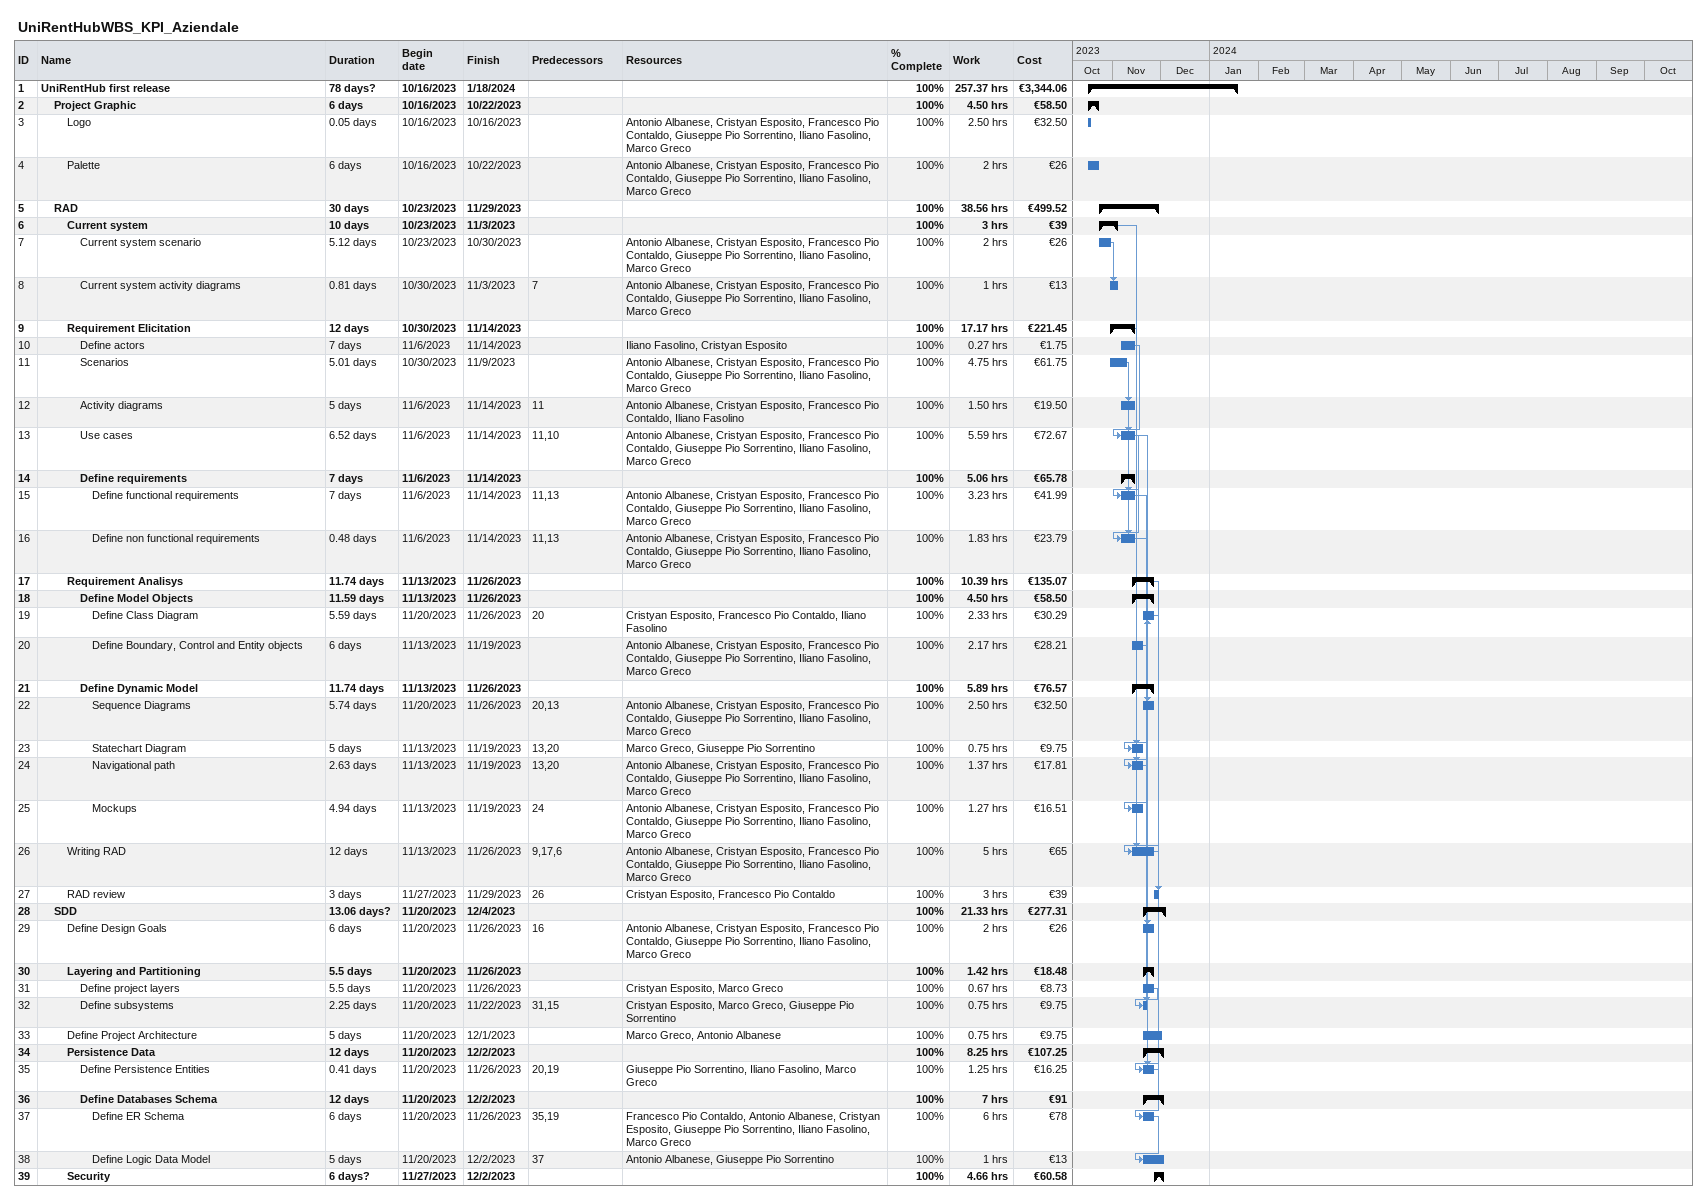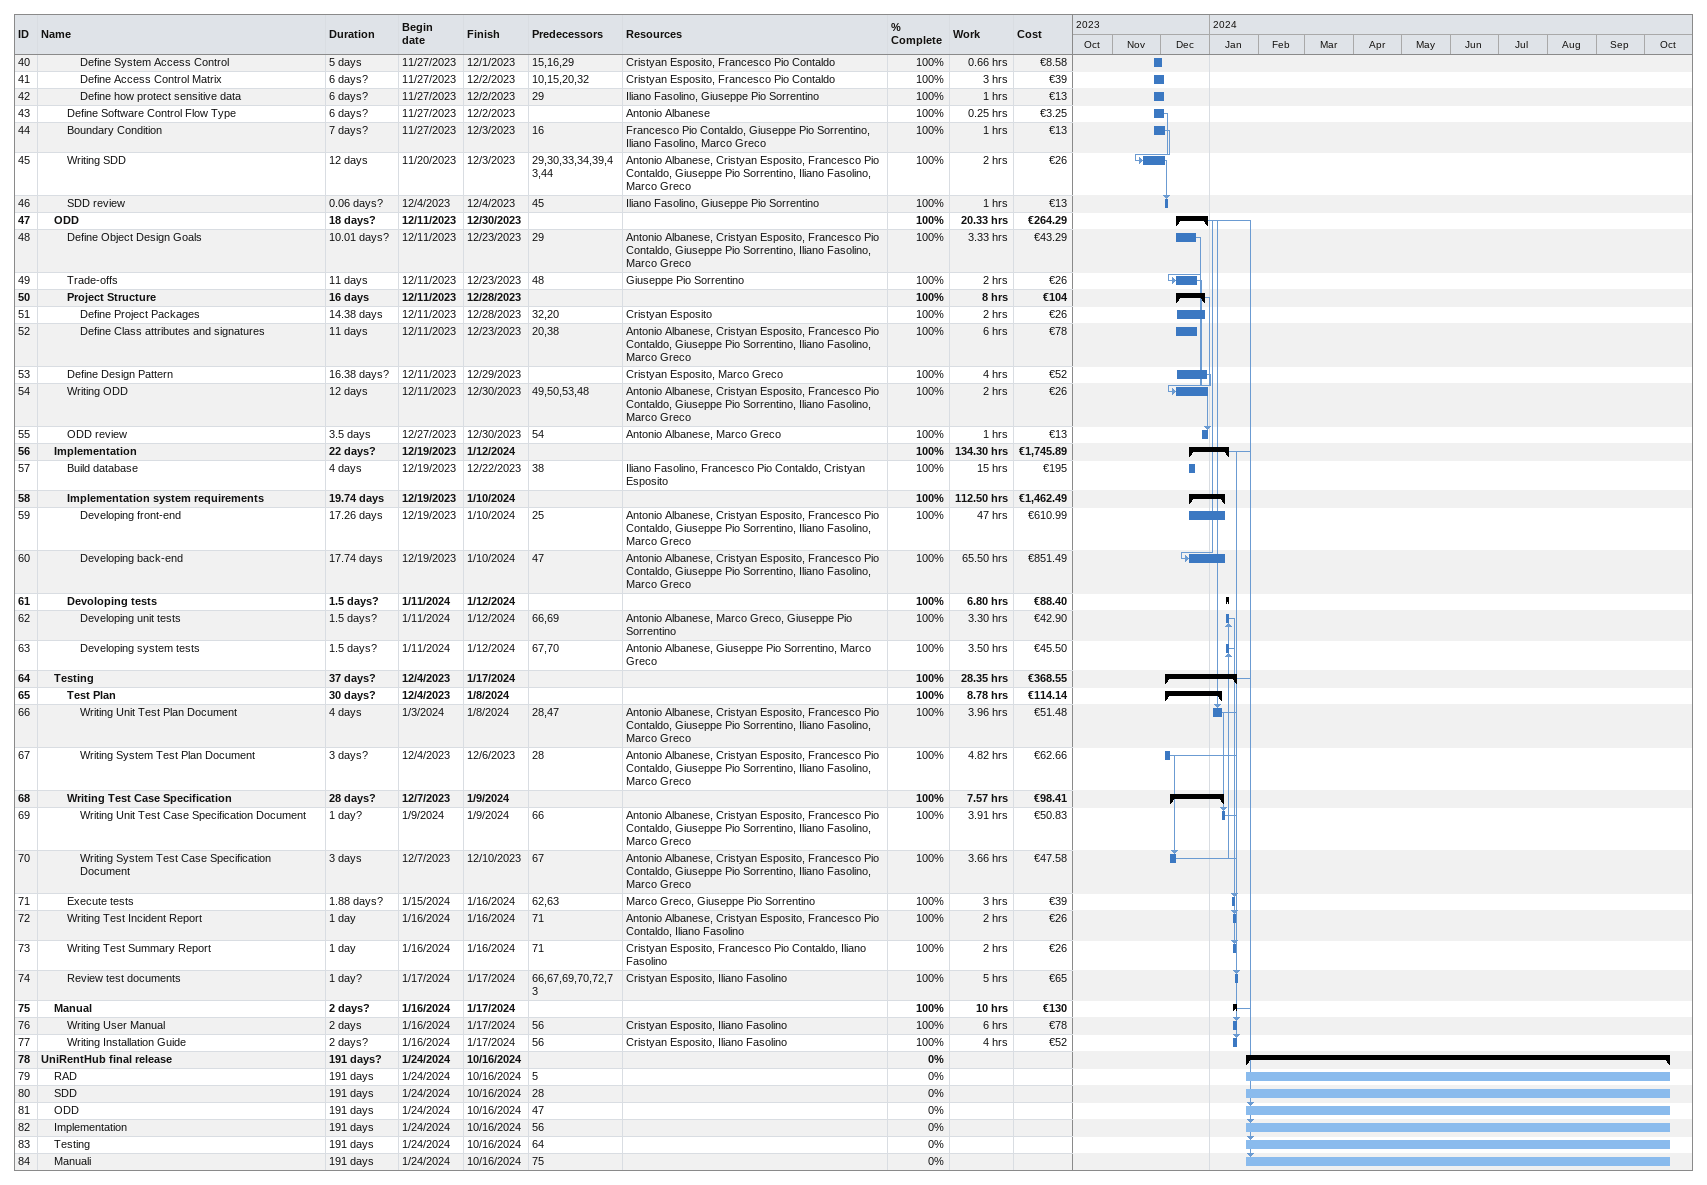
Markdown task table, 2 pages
UniRentHubWBS_KPI_Aziendale

| ID | Level | Task | Duration | Start | Finish | Predecessors | Resources | % complete | Work (h) | Cost (€) |
|---|---|---|---|---|---|---|---|---|---|---|
| 1 | 1 | **UniRentHub first release** | 78d? | 2023-10-16 | 2024-01-18 |  |  | 100 | 257.37 | 3344.06 |
| 2 | 2 | **Project Graphic** | 6d | 2023-10-16 | 2023-10-22 |  |  | 100 | 4.50 | 58.50 |
| 3 | 3 | Logo | 0.05d | 2023-10-16 | 2023-10-16 |  | Antonio Albanese, Cristyan Esposito, Francesco Pio Contaldo, Giuseppe Pio Sorrentino, Iliano Fasolino, Marco Greco | 100 | 2.50 | 32.50 |
| 4 | 3 | Palette | 6d | 2023-10-16 | 2023-10-22 |  | Antonio Albanese, Cristyan Esposito, Francesco Pio Contaldo, Giuseppe Pio Sorrentino, Iliano Fasolino, Marco Greco | 100 | 2 | 26 |
| 5 | 2 | **RAD** | 30d | 2023-10-23 | 2023-11-29 |  |  | 100 | 38.56 | 499.52 |
| 6 | 3 | **Current system** | 10d | 2023-10-23 | 2023-11-03 |  |  | 100 | 3 | 39 |
| 7 | 4 | Current system scenario | 5.12d | 2023-10-23 | 2023-10-30 |  | Antonio Albanese, Cristyan Esposito, Francesco Pio Contaldo, Giuseppe Pio Sorrentino, Iliano Fasolino, Marco Greco | 100 | 2 | 26 |
| 8 | 4 | Current system activity diagrams | 0.81d | 2023-10-30 | 2023-11-03 | 7 | Antonio Albanese, Cristyan Esposito, Francesco Pio Contaldo, Giuseppe Pio Sorrentino, Iliano Fasolino, Marco Greco | 100 | 1 | 13 |
| 9 | 3 | **Requirement Elicitation** | 12d | 2023-10-30 | 2023-11-14 |  |  | 100 | 17.17 | 221.45 |
| 10 | 4 | Define actors | 7d | 2023-11-06 | 2023-11-14 |  | Iliano Fasolino, Cristyan Esposito | 100 | 0.27 | 1.75 |
| 11 | 4 | Scenarios | 5.01d | 2023-10-30 | 2023-11-09 |  | Antonio Albanese, Cristyan Esposito, Francesco Pio Contaldo, Giuseppe Pio Sorrentino, Iliano Fasolino, Marco Greco | 100 | 4.75 | 61.75 |
| 12 | 4 | Activity diagrams | 5d | 2023-11-06 | 2023-11-14 | 11 | Antonio Albanese, Cristyan Esposito, Francesco Pio Contaldo, Iliano Fasolino | 100 | 1.50 | 19.50 |
| 13 | 4 | Use cases | 6.52d | 2023-11-06 | 2023-11-14 | 11, 10 | Antonio Albanese, Cristyan Esposito, Francesco Pio Contaldo, Giuseppe Pio Sorrentino, Iliano Fasolino, Marco Greco | 100 | 5.59 | 72.67 |
| 14 | 4 | **Define requirements** | 7d | 2023-11-06 | 2023-11-14 |  |  | 100 | 5.06 | 65.78 |
| 15 | 5 | Define functional requirements | 7d | 2023-11-06 | 2023-11-14 | 11, 13 | Antonio Albanese, Cristyan Esposito, Francesco Pio Contaldo, Giuseppe Pio Sorrentino, Iliano Fasolino, Marco Greco | 100 | 3.23 | 41.99 |
| 16 | 5 | Define non functional requirements | 0.48d | 2023-11-06 | 2023-11-14 | 11, 13 | Antonio Albanese, Cristyan Esposito, Francesco Pio Contaldo, Giuseppe Pio Sorrentino, Iliano Fasolino, Marco Greco | 100 | 1.83 | 23.79 |
| 17 | 3 | **Requirement Analisys** | 11.74d | 2023-11-13 | 2023-11-26 |  |  | 100 | 10.39 | 135.07 |
| 18 | 4 | **Define Model Objects** | 11.59d | 2023-11-13 | 2023-11-26 |  |  | 100 | 4.50 | 58.50 |
| 19 | 5 | Define Class Diagram | 5.59d | 2023-11-20 | 2023-11-26 | 20 | Cristyan Esposito, Francesco Pio Contaldo, Iliano Fasolino | 100 | 2.33 | 30.29 |
| 20 | 5 | Define Boundary, Control and Entity objects | 6d | 2023-11-13 | 2023-11-19 |  | Antonio Albanese, Cristyan Esposito, Francesco Pio Contaldo, Giuseppe Pio Sorrentino, Iliano Fasolino, Marco Greco | 100 | 2.17 | 28.21 |
| 21 | 4 | **Define Dynamic Model** | 11.74d | 2023-11-13 | 2023-11-26 |  |  | 100 | 5.89 | 76.57 |
| 22 | 5 | Sequence Diagrams | 5.74d | 2023-11-20 | 2023-11-26 | 20, 13 | Antonio Albanese, Cristyan Esposito, Francesco Pio Contaldo, Giuseppe Pio Sorrentino, Iliano Fasolino, Marco Greco | 100 | 2.50 | 32.50 |
| 23 | 5 | Statechart Diagram | 5d | 2023-11-13 | 2023-11-19 | 13, 20 | Marco Greco, Giuseppe Pio Sorrentino | 100 | 0.75 | 9.75 |
| 24 | 5 | Navigational path | 2.63d | 2023-11-13 | 2023-11-19 | 13, 20 | Antonio Albanese, Cristyan Esposito, Francesco Pio Contaldo, Giuseppe Pio Sorrentino, Iliano Fasolino, Marco Greco | 100 | 1.37 | 17.81 |
| 25 | 5 | Mockups | 4.94d | 2023-11-13 | 2023-11-19 | 24 | Antonio Albanese, Cristyan Esposito, Francesco Pio Contaldo, Giuseppe Pio Sorrentino, Iliano Fasolino, Marco Greco | 100 | 1.27 | 16.51 |
| 26 | 3 | Writing RAD | 12d | 2023-11-13 | 2023-11-26 | 9, 17, 6 | Antonio Albanese, Cristyan Esposito, Francesco Pio Contaldo, Giuseppe Pio Sorrentino, Iliano Fasolino, Marco Greco | 100 | 5 | 65 |
| 27 | 3 | RAD review | 3d | 2023-11-27 | 2023-11-29 | 26 | Cristyan Esposito, Francesco Pio Contaldo | 100 | 3 | 39 |
| 28 | 2 | **SDD** | 13.06d? | 2023-11-20 | 2023-12-04 |  |  | 100 | 21.33 | 277.31 |
| 29 | 3 | Define Design Goals | 6d | 2023-11-20 | 2023-11-26 | 16 | Antonio Albanese, Cristyan Esposito, Francesco Pio Contaldo, Giuseppe Pio Sorrentino, Iliano Fasolino, Marco Greco | 100 | 2 | 26 |
| 30 | 3 | **Layering and Partitioning** | 5.5d | 2023-11-20 | 2023-11-26 |  |  | 100 | 1.42 | 18.48 |
| 31 | 4 | Define project layers | 5.5d | 2023-11-20 | 2023-11-26 |  | Cristyan Esposito, Marco Greco | 100 | 0.67 | 8.73 |
| 32 | 4 | Define subsystems | 2.25d | 2023-11-20 | 2023-11-22 | 31, 15 | Cristyan Esposito, Marco Greco, Giuseppe Pio Sorrentino | 100 | 0.75 | 9.75 |
| 33 | 3 | Define Project Architecture | 5d | 2023-11-20 | 2023-12-01 |  | Marco Greco, Antonio Albanese | 100 | 0.75 | 9.75 |
| 34 | 3 | **Persistence Data** | 12d | 2023-11-20 | 2023-12-02 |  |  | 100 | 8.25 | 107.25 |
| 35 | 4 | Define Persistence Entities | 0.41d | 2023-11-20 | 2023-11-26 | 20, 19 | Giuseppe Pio Sorrentino, Iliano Fasolino, Marco Greco | 100 | 1.25 | 16.25 |
| 36 | 4 | **Define Databases Schema** | 12d | 2023-11-20 | 2023-12-02 |  |  | 100 | 7 | 91 |
| 37 | 5 | Define ER Schema | 6d | 2023-11-20 | 2023-11-26 | 35, 19 | Francesco Pio Contaldo, Antonio Albanese, Cristyan Esposito, Giuseppe Pio Sorrentino, Iliano Fasolino, Marco Greco | 100 | 6 | 78 |
| 38 | 5 | Define Logic Data Model | 5d | 2023-11-20 | 2023-12-02 | 37 | Antonio Albanese, Giuseppe Pio Sorrentino | 100 | 1 | 13 |
| 39 | 3 | **Security** | 6d? | 2023-11-27 | 2023-12-02 |  |  | 100 | 4.66 | 60.58 |
| 40 | 4 | Define System Access Control | 5d | 2023-11-27 | 2023-12-01 | 15, 16, 29 | Cristyan Esposito, Francesco Pio Contaldo | 100 | 0.66 | 8.58 |
| 41 | 4 | Define Access Control Matrix | 6d? | 2023-11-27 | 2023-12-02 | 10, 15, 20, 32 | Cristyan Esposito, Francesco Pio Contaldo | 100 | 3 | 39 |
| 42 | 4 | Define how protect sensitive data | 6d? | 2023-11-27 | 2023-12-02 | 29 | Iliano Fasolino, Giuseppe Pio Sorrentino | 100 | 1 | 13 |
| 43 | 3 | Define Software Control Flow Type | 6d? | 2023-11-27 | 2023-12-02 |  | Antonio Albanese | 100 | 0.25 | 3.25 |
| 44 | 3 | Boundary Condition | 7d? | 2023-11-27 | 2023-12-03 | 16 | Francesco Pio Contaldo, Giuseppe Pio Sorrentino, Iliano Fasolino, Marco Greco | 100 | 1 | 13 |
| 45 | 3 | Writing SDD | 12d | 2023-11-20 | 2023-12-03 | 29, 30, 33, 34, 39, 43, 44 | Antonio Albanese, Cristyan Esposito, Francesco Pio Contaldo, Giuseppe Pio Sorrentino, Iliano Fasolino, Marco Greco | 100 | 2 | 26 |
| 46 | 3 | SDD review | 0.06d? | 2023-12-04 | 2023-12-04 | 45 | Iliano Fasolino, Giuseppe Pio Sorrentino | 100 | 1 | 13 |
| 47 | 2 | **ODD** | 18d? | 2023-12-11 | 2023-12-30 |  |  | 100 | 20.33 | 264.29 |
| 48 | 3 | Define Object Design Goals | 10.01d? | 2023-12-11 | 2023-12-23 | 29 | Antonio Albanese, Cristyan Esposito, Francesco Pio Contaldo, Giuseppe Pio Sorrentino, Iliano Fasolino, Marco Greco | 100 | 3.33 | 43.29 |
| 49 | 3 | Trade-offs | 11d | 2023-12-11 | 2023-12-23 | 48 | Giuseppe Pio Sorrentino | 100 | 2 | 26 |
| 50 | 3 | **Project Structure** | 16d | 2023-12-11 | 2023-12-28 |  |  | 100 | 8 | 104 |
| 51 | 4 | Define Project Packages | 14.38d | 2023-12-11 | 2023-12-28 | 32, 20 | Cristyan Esposito | 100 | 2 | 26 |
| 52 | 4 | Define Class attributes and signatures | 11d | 2023-12-11 | 2023-12-23 | 20, 38 | Antonio Albanese, Cristyan Esposito, Francesco Pio Contaldo, Giuseppe Pio Sorrentino, Iliano Fasolino, Marco Greco | 100 | 6 | 78 |
| 53 | 3 | Define Design Pattern | 16.38d? | 2023-12-11 | 2023-12-29 |  | Cristyan Esposito, Marco Greco | 100 | 4 | 52 |
| 54 | 3 | Writing ODD | 12d | 2023-12-11 | 2023-12-30 | 49, 50, 53, 48 | Antonio Albanese, Cristyan Esposito, Francesco Pio Contaldo, Giuseppe Pio Sorrentino, Iliano Fasolino, Marco Greco | 100 | 2 | 26 |
| 55 | 3 | ODD review | 3.5d | 2023-12-27 | 2023-12-30 | 54 | Antonio Albanese, Marco Greco | 100 | 1 | 13 |
| 56 | 2 | **Implementation** | 22d? | 2023-12-19 | 2024-01-12 |  |  | 100 | 134.30 | 1745.89 |
| 57 | 3 | Build database | 4d | 2023-12-19 | 2023-12-22 | 38 | Iliano Fasolino, Francesco Pio Contaldo, Cristyan Esposito | 100 | 15 | 195 |
| 58 | 3 | **Implementation system requirements** | 19.74d | 2023-12-19 | 2024-01-10 |  |  | 100 | 112.50 | 1462.49 |
| 59 | 4 | Developing front-end | 17.26d | 2023-12-19 | 2024-01-10 | 25 | Antonio Albanese, Cristyan Esposito, Francesco Pio Contaldo, Giuseppe Pio Sorrentino, Iliano Fasolino, Marco Greco | 100 | 47 | 610.99 |
| 60 | 4 | Developing back-end | 17.74d | 2023-12-19 | 2024-01-10 | 47 | Antonio Albanese, Cristyan Esposito, Francesco Pio Contaldo, Giuseppe Pio Sorrentino, Iliano Fasolino, Marco Greco | 100 | 65.50 | 851.49 |
| 61 | 3 | **Devoloping tests** | 1.5d? | 2024-01-11 | 2024-01-12 |  |  | 100 | 6.80 | 88.40 |
| 62 | 4 | Developing unit tests | 1.5d? | 2024-01-11 | 2024-01-12 | 66, 69 | Antonio Albanese, Marco Greco, Giuseppe Pio Sorrentino | 100 | 3.30 | 42.90 |
| 63 | 4 | Developing system tests | 1.5d? | 2024-01-11 | 2024-01-12 | 67, 70 | Antonio Albanese, Giuseppe Pio Sorrentino, Marco Greco | 100 | 3.50 | 45.50 |
| 64 | 2 | **Testing** | 37d? | 2023-12-04 | 2024-01-17 |  |  | 100 | 28.35 | 368.55 |
| 65 | 3 | **Test Plan** | 30d? | 2023-12-04 | 2024-01-08 |  |  | 100 | 8.78 | 114.14 |
| 66 | 4 | Writing Unit Test Plan Document | 4d | 2024-01-03 | 2024-01-08 | 28, 47 | Antonio Albanese, Cristyan Esposito, Francesco Pio Contaldo, Giuseppe Pio Sorrentino, Iliano Fasolino, Marco Greco | 100 | 3.96 | 51.48 |
| 67 | 4 | Writing System Test Plan Document | 3d? | 2023-12-04 | 2023-12-06 | 28 | Antonio Albanese, Cristyan Esposito, Francesco Pio Contaldo, Giuseppe Pio Sorrentino, Iliano Fasolino, Marco Greco | 100 | 4.82 | 62.66 |
| 68 | 3 | **Writing Test Case Specification** | 28d? | 2023-12-07 | 2024-01-09 |  |  | 100 | 7.57 | 98.41 |
| 69 | 4 | Writing Unit Test Case Specification Document | 1d? | 2024-01-09 | 2024-01-09 | 66 | Antonio Albanese, Cristyan Esposito, Francesco Pio Contaldo, Giuseppe Pio Sorrentino, Iliano Fasolino, Marco Greco | 100 | 3.91 | 50.83 |
| 70 | 4 | Writing System Test Case Specification Document | 3d | 2023-12-07 | 2023-12-10 | 67 | Antonio Albanese, Cristyan Esposito, Francesco Pio Contaldo, Giuseppe Pio Sorrentino, Iliano Fasolino, Marco Greco | 100 | 3.66 | 47.58 |
| 71 | 3 | Execute tests | 1.88d? | 2024-01-15 | 2024-01-16 | 62, 63 | Marco Greco, Giuseppe Pio Sorrentino | 100 | 3 | 39 |
| 72 | 3 | Writing Test Incident Report | 1d | 2024-01-16 | 2024-01-16 | 71 | Antonio Albanese, Cristyan Esposito, Francesco Pio Contaldo, Iliano Fasolino | 100 | 2 | 26 |
| 73 | 3 | Writing Test Summary Report | 1d | 2024-01-16 | 2024-01-16 | 71 | Cristyan Esposito, Francesco Pio Contaldo, Iliano Fasolino | 100 | 2 | 26 |
| 74 | 3 | Review test documents | 1d? | 2024-01-17 | 2024-01-17 | 66, 67, 69, 70, 72, 73 | Cristyan Esposito, Iliano Fasolino | 100 | 5 | 65 |
| 75 | 2 | **Manual** | 2d? | 2024-01-16 | 2024-01-17 |  |  | 100 | 10 | 130 |
| 76 | 3 | Writing User Manual | 2d | 2024-01-16 | 2024-01-17 | 56 | Cristyan Esposito, Iliano Fasolino | 100 | 6 | 78 |
| 77 | 3 | Writing Installation Guide | 2d? | 2024-01-16 | 2024-01-17 | 56 | Cristyan Esposito, Iliano Fasolino | 100 | 4 | 52 |
| 78 | 1 | **UniRentHub final release** | 191d? | 2024-01-24 | 2024-10-16 |  |  | 0 |  |  |
| 79 | 2 | RAD | 191d | 2024-01-24 | 2024-10-16 | 5 |  | 0 |  |  |
| 80 | 2 | SDD | 191d | 2024-01-24 | 2024-10-16 | 28 |  | 0 |  |  |
| 81 | 2 | ODD | 191d | 2024-01-24 | 2024-10-16 | 47 |  | 0 |  |  |
| 82 | 2 | Implementation | 191d | 2024-01-24 | 2024-10-16 | 56 |  | 0 |  |  |
| 83 | 2 | Testing | 191d | 2024-01-24 | 2024-10-16 | 64 |  | 0 |  |  |
| 84 | 2 | Manuali | 191d | 2024-01-24 | 2024-10-16 | 75 |  | 0 |  |  |
